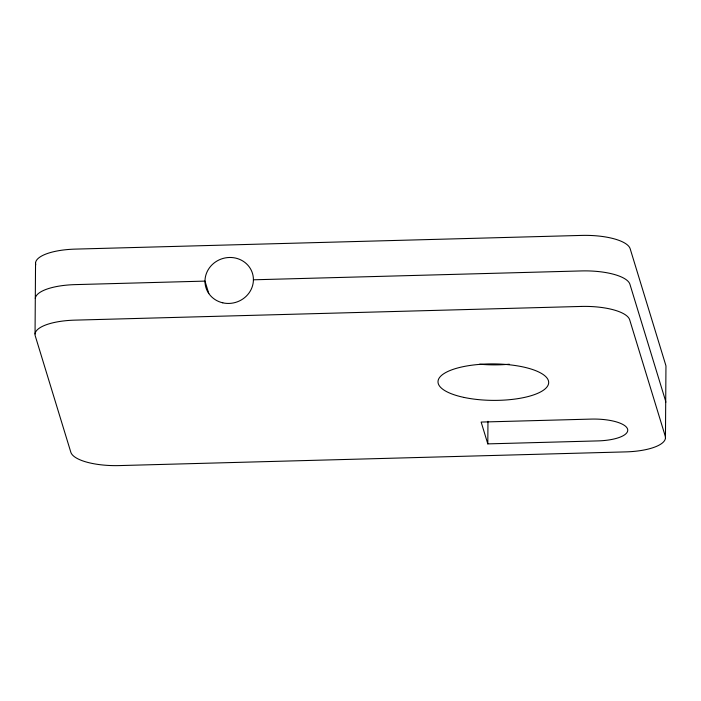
<?xml version="1.0" encoding="UTF-8"?>
<svg xmlns="http://www.w3.org/2000/svg" width="701" height="701" viewBox="0 0 701 701"><rect width="100%" height="100%" fill="white"/><g stroke="black" fill="none" stroke-linecap="round" stroke-linejoin="round"><path stroke-width="1.05" d="M35.05 333.965L35.549 262.936M487.808 443.882L481.14 422.063L591.223 419.093A33.192 10.944 0.4 0 1 627.579 429.108A33.192 10.944 0.4 0 1 597.892 440.903L487.808 443.882L487.966 421.283M665.451 438.064L665.95 367.035A44.259 14.59 0.4 0 0 665.748 365.125L630.173 248.767A44.259 14.59 0.4 0 0 581.699 235.413L75.34 249.109A44.259 14.59 0.4 0 0 35.751 264.847M253.411 279.804L581.444 270.928A44.259 14.59 0.4 0 1 629.927 284.282L665.494 400.639A44.259 14.59 0.4 0 1 665.705 402.549M208.793 293.579L204.981 281.11L75.086 284.624A44.259 14.59 0.4 0 0 35.295 298.451M509.294 364.213A55.318 18.235 0.4 0 1 479.668 364.196M581.199 306.442L74.841 320.138A44.259 14.59 0.4 0 0 35.252 335.875L70.827 452.233A44.259 14.59 0.4 0 0 119.301 465.587L625.66 451.891A44.259 14.59 0.4 0 0 665.249 436.153L629.673 319.796A44.259 14.59 0.4 0 0 581.199 306.442M222.769 302.823A24.342 22.861 -17 0 0 252.632 273.881A24.342 22.861 -17 0 0 212.184 264.671A24.342 22.861 -17 0 0 222.769 302.823M464.255 397.476A55.318 18.235 0.4 0 0 548.646 383.035A55.318 18.235 0.4 0 0 467.155 365.913A55.318 18.235 0.4 0 0 464.255 397.476"/></g></svg>
